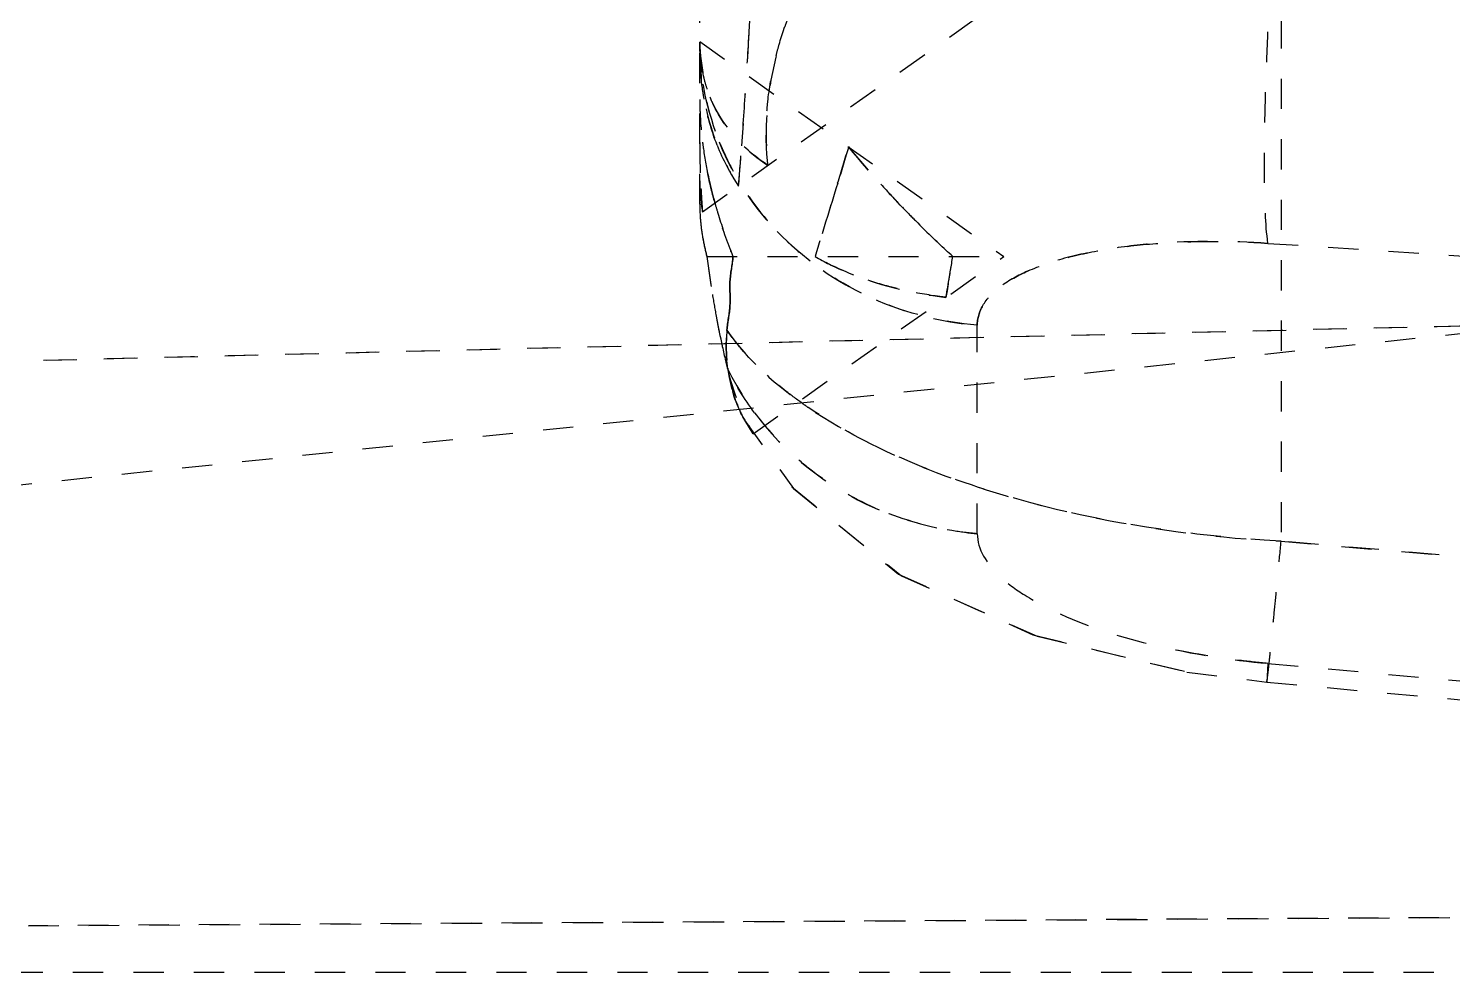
# Model space of a CAD drawing. Header units: millimetres. Extents: x 2089 to 2530, y 1631 to 2074.
# Drawn here: x 2416.134 to 2420.843, y 1918.555 to 1921.677 of the extents above; entities that cross this region are included whole.
import ezdxf

# ---------------------------------------------------------------- set-up
doc = ezdxf.new("R2010")
doc.units = ezdxf.units.MM
doc.linetypes.add('HIDDEN', pattern=[0.2, 0.1, -0.1])
doc.layers.add('DEFAULT_2', color=8, linetype='HIDDEN')

msp = doc.modelspace()

# ---------------------------------------------------------------- linework, layer by layer
at = {"layer": 'DEFAULT_2', "color": 8, "linetype": 'HIDDEN'}
for p, q in [((2420.2759, 1932.7111), (2420.2759, 1919.9814)), ((2418.3536, 1921.096), (2418.3536, 1930.6995)), ((2418.3624, 1921.0713), (2419.3586, 1921.7757)), ((2418.3536, 1921.6336), (2419.3586, 1920.923)), ((2418.5132, 1921.6008), (2418.5145, 1921.6225)), ((2418.5112, 1921.5694), (2418.5132, 1921.6008)), ((2418.4973, 1921.3627), (2418.492, 1921.2894)), ((2425.891, 1921.1953), (2408.3035, 1919.3468)), ((2420.2321, 1920.9667), (2420.9536, 1920.919)), ((2418.3772, 1920.923), (2419.3586, 1920.923)), ((2418.5301, 1920.3372), (2419.3586, 1920.923)), ((2419.1754, 1920.833), (2419.1714, 1920.8095)), ((2419.1714, 1920.8095), (2419.1677, 1920.788)), ((2419.271, 1920.0064), (2419.271, 1920.6959)), ((2418.502, 1920.3814), (2418.6631, 1920.1563)), ((2418.5301, 1920.3372), (2418.5021, 1920.3815)), ((2418.6582, 1920.1619), (2419.0111, 1919.8726)), ((2418.6631, 1920.1563), (2419.0207, 1919.8668)), ((2420.9975, 1919.9196), (2420.2758, 1919.9814)), ((2420.2758, 1919.9814), (2420.9975, 1919.9196)), ((2419.0111, 1919.8726), (2419.4545, 1919.6723)), ((2419.0207, 1919.8668), (2419.4694, 1919.6674)), ((2419.4694, 1919.6674), (2419.984, 1919.5458)), ((2420.2322, 1919.5775), (2420.2285, 1919.5155)), ((2420.2322, 1919.5775), (2420.9536, 1919.5117)), ((2420.2285, 1919.5155), (2420.9498, 1919.4497)), ((2425.3973, 1918.7625), (2416.1337, 1918.7099)), ((2416.1338, 1918.71), (2421.8709, 1918.7429)), ((2471.781, 1918.5553), (2415.64, 1918.5553))]:
    msp.add_line(p, q, dxfattribs=at)
msp.add_lwpolyline([(2419.4545, 1919.6723), (2419.9638, 1919.549), (2420.2285, 1919.5155)], dxfattribs=at)
for centre, radius, start, end in [((2383.0641, 1399.013), 524.1573, 85.36558, 86.416124), ((2383.2335, 1401.3251), 521.8391, 85.530248, 86.037523), ((2395.6121, 1923.0223), 22.9451, 356.36925, 356.88562), ((2395.8934, 1923.0051), 22.6633, 356.50234, 356.8904), ((2419.2463, 1921.6357), 0.8928, 180.2357, 202.3973), ((2391.4564, 1923.2831), 27.109, 355.93779, 356.37552), ((2390.9861, 1923.3147), 27.5804, 355.94135, 356.3716), ((2383.6918, 1923.8371), 34.8933, 355.59305, 355.9336), ((2421.3267, 1921.3004), 2.9732, 180.0156, 182.9482), ((2421.3188, 1921.2998), 2.9653, 180.0023, 182.9587), ((2419.6096, 1921.4573), 1.2567, 187.1536, 188.1617), ((2419.085, 1921.5582), 0.7249, 201.5711, 213.7076), ((2382.1923, 1923.9484), 36.397, 355.59985, 355.81062), ((2391.2823, 1929.6412), 28.8024, 342.88696, 343.1356), ((2421.4099, 1923.3892), 3.3166, 219.3704, 222.1691), ((2419.705, 1921.4719), 1.3532, 188.2072, 192.4386), ((2418.9376, 1921.1723), 0.584, 179.9428, 189.9546), ((2421.4146, 1921.3043), 3.0612, 182.9353, 183.8938), ((2421.3431, 1921.3015), 2.9896, 182.9682, 183.9337), ((2419.8522, 1921.5038), 1.5038, 192.4178, 195.3483), ((2489.3465, 1899.3851), 73.8232, 162.840105, 163.037309), ((2421.5665, 1923.53), 3.5272, 222.1569, 223.8641), ((2418.98, 1921.0963), 0.6264, 180.0263, 185.313), ((2418.9226, 1921.1706), 0.569, 186.6883, 190.0527), ((2421.4765, 1921.3084), 3.1231, 183.8922, 184.3537), ((2421.6997, 1921.3255), 3.3469, 183.9254, 184.3559), ((2421.6549, 1923.6146), 3.6495, 223.8597, 224.8253), ((2419.0187, 1921.0999), 0.6653, 185.34, 190.3715), ((2421.7639, 1923.7239), 3.8038, 224.8356, 227.4208), ((2419.0644, 1921.1082), 0.7118, 190.323, 195.0806), ((2419.0509, 1921.1056), 0.6979, 190.3513, 192.3472), ((2419.0765, 1921.1112), 0.7242, 192.3517, 195.0669), ((2421.6191, 1921.3244), 3.2666, 187.0586, 193.6655), ((2421.5933, 1921.3208), 3.2407, 187.0516, 189.258), ((2420.2338, 1921.6261), 1.9048, 200.8167, 201.6628), ((2408.6306, 1922.6085), 10.6932, 350.19806, 350.93097), ((2408.7674, 1922.5862), 10.5547, 350.43896, 350.93364), ((2532.5707, -2787.0398), 4709.0575, 91.2980948, 91.4938053), ((2421.6465, 1921.3278), 3.2942, 189.2642, 190.6068), ((2421.5122, 1921.3029), 3.1577, 190.6103, 191.4895), ((2421.5904, 1921.3196), 3.2376, 191.5043, 193.246), ((2421.7724, 1921.3618), 3.4245, 193.2346, 193.6649), ((2419.2557, 1920.7487), 0.8341, 193.6255, 209.5477), ((2418.9621, 1920.6216), 0.5206, 187.4575, 191.4841), ((2418.929, 1920.6145), 0.4868, 191.4382, 201.0342), ((2418.9024, 1920.6046), 0.4583, 201.1079, 209.1379), ((2419.5239, 1921.6138), 1.4403, 234.7245, 235.8001), ((2419.3345, 1921.0071), 1.0001, 216.8971, 226.6611)]:
    msp.add_arc(centre, radius, start, end, dxfattribs=at)
for points, knots in [([(2420.2321, 1920.9667), (2420.2236, 1921.0325), (2420.2193, 1921.2112), (2420.2243, 1921.5241), (2420.2437, 1921.8954), (2420.2641, 1922.1544), (2420.2759, 1922.2788)], [0, 0, 0, 0, 0.151611, 0.406901, 0.71473, 1, 1, 1, 1]), ([(2418.67, 1921.7757), (2418.6501, 1921.7288), (2418.5861, 1921.5529), (2418.5631, 1921.36), (2418.5791, 1921.2246)], [0, 0, 0, 0, 0.272032, 1, 1, 1, 1]), ([(2418.6064, 1921.5884), (2418.6094, 1921.6003), (2418.6224, 1921.6484), (2418.6384, 1921.6957), (2418.6519, 1921.7309)], [0, 0, 0, 0, 0.244946, 1, 1, 1, 1]), ([(2419.271, 1920.6959), (2419.1549, 1920.7054), (2418.9164, 1920.7649), (2418.6085, 1920.973), (2418.4016, 1921.2797), (2418.3539, 1921.5183), (2418.3536, 1921.632)], [0, 0, 0, 0, 0.244176, 0.504431, 0.761597, 1, 1, 1, 1]), ([(2418.354, 1921.6315), (2418.3543, 1921.5501), (2418.393, 1921.3852), (2418.513, 1921.2677), (2418.5791, 1921.2246)], [0, 0, 0, 0, 0.507844, 1, 1, 1, 1]), ([(2418.3783, 1921.4762), (2418.3743, 1921.4883), (2418.36, 1921.5389), (2418.3541, 1921.5917), (2418.354, 1921.6315)], [0, 0, 0, 0, 0.242959, 1, 1, 1, 1]), ([(2418.3536, 1921.6102), (2418.3536, 1921.5283), (2418.3725, 1921.368), (2418.4391, 1921.2201), (2418.482, 1921.1559)], [0, 0, 0, 0, 0.514825, 1, 1, 1, 1]), ([(2418.3681, 1921.4431), (2418.3656, 1921.4566), (2418.357, 1921.5119), (2418.3536, 1921.5679), (2418.3536, 1921.6101)], [0, 0, 0, 0, 0.245116, 1, 1, 1, 1]), ([(2418.5758, 1921.4046), (2418.5769, 1921.4197), (2418.5831, 1921.4816), (2418.5948, 1921.5429), (2418.6064, 1921.5884)], [0, 0, 0, 0, 0.243325, 1, 1, 1, 1]), ([(2418.5791, 1921.2246), (2418.5332, 1921.2545), (2418.4494, 1921.327), (2418.3953, 1921.4248), (2418.3783, 1921.4762)], [0, 0, 0, 0, 0.502992, 1, 1, 1, 1]), ([(2418.3536, 1921.4421), (2418.3536, 1921.4287), (2418.3546, 1921.3741), (2418.3598, 1921.3196), (2418.3656, 1921.2788)], [0, 0, 0, 0, 0.244841, 1, 1, 1, 1]), ([(2418.5791, 1921.2246), (2418.5774, 1921.2391), (2418.5718, 1921.299), (2418.5723, 1921.3593), (2418.5758, 1921.4046)], [0, 0, 0, 0, 0.243909, 1, 1, 1, 1]), ([(2418.4209, 1921.2955), (2418.4318, 1921.2693), (2418.481, 1921.1646), (2418.5497, 1921.0692), (2418.6098, 1921.0061)], [0, 0, 0, 0, 0.245777, 1, 1, 1, 1]), ([(2419.1902, 1920.923), (2419.1591, 1920.9516), (2419.0382, 1921.0663), (2418.9249, 1921.1892), (2418.846, 1921.2854)], [0, 0, 0, 0, 0.253418, 1, 1, 1, 1]), ([(2418.402, 1921.1059), (2418.398, 1921.1204), (2418.3832, 1921.1775), (2418.3718, 1921.2354), (2418.3656, 1921.2789)], [0, 0, 0, 0, 0.255231, 1, 1, 1, 1]), ([(2418.4635, 1920.923), (2418.4575, 1920.9382), (2418.4345, 1920.9983), (2418.4146, 1921.0596), (2418.402, 1921.1059)], [0, 0, 0, 0, 0.254797, 1, 1, 1, 1]), ([(2418.402, 1921.1058), (2418.4056, 1921.0928), (2418.4208, 1921.04), (2418.4386, 1920.9879), (2418.4533, 1920.9492)], [0, 0, 0, 0, 0.245836, 1, 1, 1, 1]), ([(2418.6098, 1921.0061), (2418.6979, 1920.9137), (2418.9066, 1920.7678), (2419.1515, 1920.7057), (2419.271, 1920.6959)], [0, 0, 0, 0, 0.515798, 1, 1, 1, 1]), ([(2420.2321, 1920.9667), (2420.109, 1920.9748), (2419.929, 1920.9758), (2419.7016, 1920.9498), (2419.5572, 1920.9194), (2419.4379, 1920.8785), (2419.3469, 1920.8283), (2419.2865, 1920.7681), (2419.2709, 1920.7183), (2419.271, 1920.6959)], [0, 0, 0, 0, 0.348531, 0.50581, 0.645458, 0.764284, 0.860807, 0.936665, 1, 1, 1, 1]), ([(2419.271, 1920.6959), (2419.2709, 1920.7183), (2419.2865, 1920.7681), (2419.3469, 1920.8283), (2419.4379, 1920.8785), (2419.5572, 1920.9194), (2419.7016, 1920.9498), (2419.929, 1920.9758), (2420.1089, 1920.9748), (2420.2321, 1920.9667)], [0, 0, 0, 0, 0.063337, 0.1392, 0.235722, 0.35454, 0.494181, 0.651459, 1, 1, 1, 1]), ([(2418.7349, 1920.923), (2418.7661, 1920.905), (2418.9022, 1920.8373), (2419.0528, 1920.8017), (2419.1677, 1920.788)], [0, 0, 0, 0, 0.237014, 1, 1, 1, 1]), ([(2419.0067, 1920.8168), (2418.9943, 1920.8198), (2418.9455, 1920.8325), (2418.8976, 1920.8482), (2418.8626, 1920.8619)], [0, 0, 0, 0, 0.254783, 1, 1, 1, 1]), ([(2419.1677, 1920.788), (2419.1539, 1920.7897), (2419.0999, 1920.7969), (2419.0462, 1920.8072), (2419.0067, 1920.8168)], [0, 0, 0, 0, 0.254765, 1, 1, 1, 1]), ([(2418.4459, 1920.5541), (2418.4445, 1920.5642), (2418.4403, 1920.6059), (2418.4407, 1920.648), (2418.4434, 1920.6796)], [0, 0, 0, 0, 0.243555, 1, 1, 1, 1]), ([(2418.4434, 1920.6797), (2418.4425, 1920.669), (2418.44, 1920.6271), (2418.4418, 1920.5849), (2418.4459, 1920.5541)], [0, 0, 0, 0, 0.257014, 1, 1, 1, 1]), ([(2418.4434, 1920.6796), (2418.5131, 1920.5777), (2418.7318, 1920.388), (2419.156, 1920.1848), (2419.6862, 1920.0395), (2420.0737, 1919.9925), (2420.2759, 1919.9814)], [0, 0, 0, 0, 0.184154, 0.420022, 0.698097, 1, 1, 1, 1]), ([(2418.6921, 1920.438), (2418.6724, 1920.452), (2418.6005, 1920.5057), (2418.5341, 1920.5671), (2418.4915, 1920.617)], [0, 0, 0, 0, 0.268675, 1, 1, 1, 1]), ([(2418.4449, 1920.5527), (2418.5209, 1920.3972), (2418.7642, 1920.13), (2419.1033, 1920.0202), (2419.271, 1920.0064)], [0, 0, 0, 0, 0.507128, 1, 1, 1, 1]), ([(2418.502, 1920.3815), (2418.4844, 1920.4131), (2418.4658, 1920.4586), (2418.4544, 1920.5058), (2418.4519, 1920.518)], [0, 0, 0, 0, 0.744717, 1, 1, 1, 1]), ([(2420.2759, 1919.9814), (2419.9787, 1919.9976), (2419.5483, 1920.0622), (2419.0313, 1920.2413), (2418.81, 1920.3576), (2418.7143, 1920.4226)], [0, 0, 0, 0, 0.545076, 0.78823, 1, 1, 1, 1]), ([(2418.9337, 1920.0914), (2418.8553, 1920.1255), (2418.7554, 1920.1849), (2418.669, 1920.2599), (2418.6481, 1920.2797)], [0, 0, 0, 0, 0.747915, 1, 1, 1, 1]), ([(2419.271, 1920.0064), (2419.243, 1920.0087), (2419.1276, 1920.023), (2419.0146, 1920.0562), (2418.9337, 1920.0914)], [0, 0, 0, 0, 0.241442, 1, 1, 1, 1]), ([(2419.271, 1920.0064), (2419.2709, 1919.955), (2419.3277, 1919.8725), (2419.4339, 1919.7963), (2419.6046, 1919.7079), (2419.8735, 1919.6256), (2420.1068, 1919.5889), (2420.2322, 1919.5775)], [0, 0, 0, 0, 0.13959, 0.239179, 0.360295, 0.657896, 1, 1, 1, 1]), ([(2420.2285, 1919.5155), (2420.2292, 1919.5154), (2420.2288, 1919.5198), (2420.2305, 1919.524), (2420.2312, 1919.5348), (2420.233, 1919.5481), (2420.2349, 1919.5658), (2420.2382, 1919.5966), (2420.2431, 1919.6442), (2420.2498, 1919.7114), (2420.2577, 1919.7914), (2420.2665, 1919.8829), (2420.2726, 1919.9475), (2420.2758, 1919.9814)], [0, 0, 0, 0, 0.00433, 0.017129, 0.038335, 0.067853, 0.105585, 0.151421, 0.26659, 0.411548, 0.584323, 0.781757, 1, 1, 1, 1]), ([(2420.2322, 1919.5775), (2420.2013, 1919.5803), (2420.0797, 1919.5935), (2419.9589, 1919.6143), (2419.87, 1919.635)], [0, 0, 0, 0, 0.253979, 1, 1, 1, 1])]:
    msp.add_open_spline(points, degree=3, knots=knots, dxfattribs=at)
for points in [[(2418.4109, 1921.2917), (2418.3916, 1921.3405), (2418.3774, 1921.3915), (2418.3681, 1921.4431)], [(2418.846, 1921.2854), (2418.8094, 1921.1645), (2418.7717, 1921.0439), (2418.7349, 1920.923)], [(2418.4635, 1920.923), (2418.4612, 1920.8954), (2418.4551, 1920.8681), (2418.4535, 1920.8405)], [(2418.4535, 1920.8404), (2418.4551, 1920.8681), (2418.4613, 1920.8953), (2418.4635, 1920.923)], [(2418.8626, 1920.8619), (2418.8187, 1920.8791), (2418.7758, 1920.8994), (2418.7349, 1920.923)], [(2418.4535, 1920.762), (2418.4551, 1920.7881), (2418.452, 1920.8143), (2418.4535, 1920.8404)], [(2418.4535, 1920.8405), (2418.4521, 1920.8143), (2418.4551, 1920.7881), (2418.4535, 1920.7619)], [(2423.881, 1920.7632), (2421.134, 1920.6999), (2418.3869, 1920.6342), (2415.64, 1920.5657)], [(2418.4434, 1920.6796), (2418.4457, 1920.7072), (2418.4519, 1920.7344), (2418.4535, 1920.762)], [(2418.4535, 1920.7619), (2418.4525, 1920.7447), (2418.4497, 1920.7276), (2418.4471, 1920.7104)], [(2418.4471, 1920.7104), (2418.4456, 1920.7002), (2418.4442, 1920.69), (2418.4434, 1920.6797)], [(2418.4915, 1920.617), (2418.4744, 1920.637), (2418.4582, 1920.6579), (2418.4434, 1920.6796)], [(2418.5347, 1920.4067), (2418.5004, 1920.4524), (2418.47, 1920.5014), (2418.4449, 1920.5528)]]:
    msp.add_open_spline(points, degree=3, dxfattribs=at)

doc.saveas('drawing.dxf')
